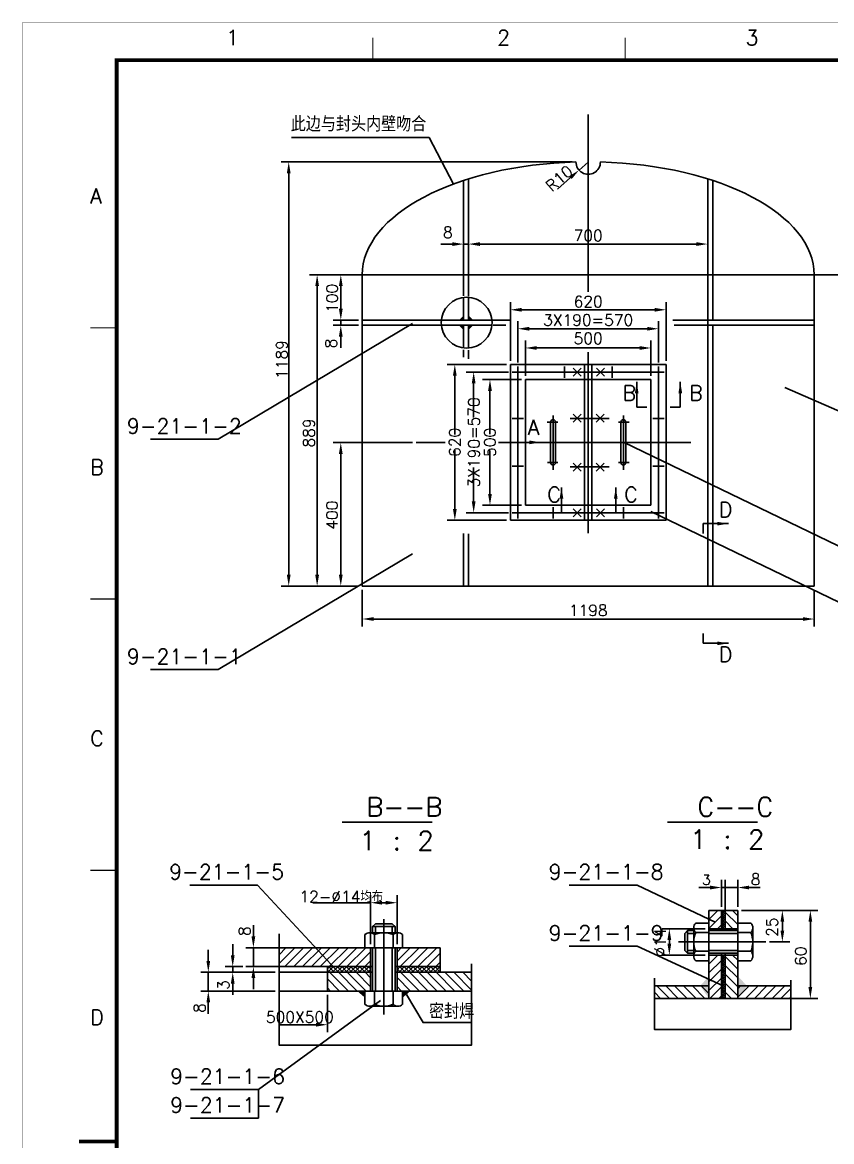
# Model space of a CAD drawing. Extents: x 49444 to 186345, y 41039 to 59803.
# Drawn here: x 173620 to 176843, y 51755 to 56211 of the extents above; entities that cross this region are included whole.
import ezdxf
from ezdxf.enums import TextEntityAlignment as Align

# ---------------------------------------------------------------- set-up
doc = ezdxf.new("R2010")
doc.units = 0
doc.header["$LTSCALE"] = 60
doc.header["$MEASUREMENT"] = 0
doc.header["$PDMODE"] = 3
doc.header["$PDSIZE"] = 0.001
doc.layers.get('0').update_dxf_attribs({"linetype": 'CONTINUOUS'})
doc.layers.get('DEFPOINTS').update_dxf_attribs({"linetype": 'CONTINUOUS'})
doc.styles.get("Standard").update_dxf_attribs({"font": 'txt.shx', "bigfont": 'hztxt.shx'})
doc.dimstyles.get("Standard").update_dxf_attribs({"dimtxt": 0.18, "dimasz": 0.18, "dimexe": 0.18, "dimexo": 0.0625, "dimgap": 0.09, "dimtad": 0, "dimtih": 1, "dimtoh": 1, "dimdec": 4, "dimzin": 0, "dimdsep": 46, "dimtxsty": 'Standard', "dimcen": 0.09, "dimadec": 0, "dimazin": 0, "dimtfac": 1, "dimtdec": 4, "dimtofl": 0, "dimtmove": 0, "dimatfit": 3, "dimfxl": 0, "dimtolj": 1, "dimtzin": 0, "dimarcsym": 0})
doc.dimstyles.new('STANDARD$0', dxfattribs={"dimtxt": 3, "dimasz": 3, "dimexe": 2, "dimexo": 1, "dimgap": 0.5, "dimtad": 1, "dimdec": 0, "dimzin": 0, "dimdsep": 46, "dimtxsty": 'Standard', "dimcen": 1, "dimclrd": 256, "dimclre": 256, "dimclrt": 256, "dimadec": 0, "dimazin": 0, "dimtfac": 1.5, "dimtdec": 3, "dimtix": 1, "dimtmove": 0, "dimatfit": 2, "dimfxl": 0, "dimtolj": 1, "dimarcsym": 0})

# ---------------------------------------------------------------- blocks, each defined once
blk = doc.blocks.new('*D518')
at = {"lineweight": -2}
for p, q in [((176358.8, 52767), (176313.8, 52767)), ((176403.8, 52690.5), (176403.8, 52797)), ((176403.8, 52767), (176468.8, 52767)), ((176468.8, 52690.5), (176468.8, 52797)), ((176513.8, 52767), (176558.8, 52767))]:
    blk.add_line(p, q, dxfattribs=at)
for points in [[(176358.8, 52774.5), (176358.8, 52759.5), (176403.8, 52767)], [(176513.8, 52774.5), (176513.8, 52759.5), (176468.8, 52767)]]:
    blk.add_solid(points)
at = {"layer": 'DEFPOINTS', "color": 0}
for p in [(176468.8, 52767), (176403.8, 52675.5), (176468.8, 52675.5)]:
    blk.add_point(p, dxfattribs=at)
at = {"insert": (176539.9, 52800), "char_height": 45, "attachment_point": 5}
blk.add_mtext('\\A1;8', dxfattribs=at)
blk = doc.blocks.new('*D527')
at = {"lineweight": -2}
for p, q in [((174973.2, 53952.2), (174973.2, 53806)), ((176773.2, 53952.2), (176773.2, 53806)), ((176728.2, 53836), (175018.2, 53836))]:
    blk.add_line(p, q, dxfattribs=at)
for points in [[(175018.2, 53843.5), (175018.2, 53828.5), (174973.2, 53836)], [(176728.2, 53843.5), (176728.2, 53828.5), (176773.2, 53836)]]:
    blk.add_solid(points)
at = {"layer": 'DEFPOINTS', "color": 0}
for p in [(174973.2, 53967.2), (176773.2, 53967.2), (174973.2, 53836)]:
    blk.add_point(p, dxfattribs=at)
at = {"insert": (175873.2, 53870.5), "char_height": 45, "attachment_point": 5}
blk.add_mtext('\\A1;1198', dxfattribs=at)
blk = doc.blocks.new('*D521')
at = {"lineweight": -2}
for p, q in [((174958.2, 55206.3), (174763.6, 55206.3)), ((174793.6, 54012.2), (174793.6, 55161.3)), ((174896.7, 53967.2), (174763.6, 53967.2))]:
    blk.add_line(p, q, dxfattribs=at)
for points in [[(174786.1, 55161.3), (174801.1, 55161.3), (174793.6, 55206.3)], [(174786.1, 54012.2), (174801.1, 54012.2), (174793.6, 53967.2)]]:
    blk.add_solid(points)
at = {"layer": 'DEFPOINTS', "color": 0}
for p in [(174793.6, 55206.3), (174973.2, 55206.3), (174911.7, 53967.2)]:
    blk.add_point(p, dxfattribs=at)
at = {"insert": (174761.1, 54576.7), "char_height": 45, "attachment_point": 5, "rotation": 90}
blk.add_mtext('\\A1;889', dxfattribs=at)
blk = doc.blocks.new('*D522')
at = {"lineweight": -2}
for p, q in [((175809.6, 55655.7), (174650.4, 55655.7)), ((174680.4, 54012.2), (174680.4, 55610.7)), ((174958.2, 53967.2), (174650.4, 53967.2))]:
    blk.add_line(p, q, dxfattribs=at)
for points in [[(174672.9, 55610.7), (174687.9, 55610.7), (174680.4, 55655.7)], [(174672.9, 54012.2), (174687.9, 54012.2), (174680.4, 53967.2)]]:
    blk.add_solid(points)
at = {"layer": 'DEFPOINTS', "color": 0}
for p in [(174680.4, 55655.7), (175824.6, 55655.7), (174973.2, 53967.2)]:
    blk.add_point(p, dxfattribs=at)
at = {"insert": (174653, 54869), "char_height": 45, "attachment_point": 5, "rotation": 90}
blk.add_mtext('\\A1;1189', dxfattribs=at)
blk = doc.blocks.new('*D526')
at = {"lineweight": -2}
for p, q in [((175173.2, 54538.1), (174857.8, 54538.1)), ((174887.8, 54012.2), (174887.8, 54493.1)), ((174958.2, 53967.2), (174857.8, 53967.2))]:
    blk.add_line(p, q, dxfattribs=at)
for points in [[(174880.3, 54493.1), (174895.3, 54493.1), (174887.8, 54538.1)], [(174880.3, 54012.2), (174895.3, 54012.2), (174887.8, 53967.2)]]:
    blk.add_solid(points)
at = {"layer": 'DEFPOINTS', "color": 0}
for p in [(174887.8, 54538.1), (175188.2, 54538.1), (174973.2, 53967.2)]:
    blk.add_point(p, dxfattribs=at)
at = {"insert": (174852.8, 54249.6), "char_height": 45, "attachment_point": 5, "rotation": 90}
blk.add_mtext('\\A1;400', dxfattribs=at)
blk = doc.blocks.new('*D528')
at = {"lineweight": -2}
for p, q in [((174943.2, 55206.3), (174857.8, 55206.3)), ((174887.8, 55070.9), (174887.8, 55161.3)), ((174958.2, 55025.9), (174857.8, 55025.9))]:
    blk.add_line(p, q, dxfattribs=at)
for points in [[(174880.3, 55161.3), (174895.3, 55161.3), (174887.8, 55206.3)], [(174880.3, 55070.9), (174895.3, 55070.9), (174887.8, 55025.9)]]:
    blk.add_solid(points)
at = {"layer": 'DEFPOINTS', "color": 0}
for p in [(174887.8, 55206.3), (174958.2, 55206.3), (174973.2, 55025.9)]:
    blk.add_point(p, dxfattribs=at)
at = {"insert": (174853, 55112.7), "char_height": 45, "attachment_point": 5, "rotation": 90}
blk.add_mtext('\\A1;100', dxfattribs=at)
blk = doc.blocks.new('*D529')
at = {"lineweight": -2}
for p, q in [((174887.8, 55070.9), (174887.8, 55115.9)), ((174958.2, 55025.9), (174857.8, 55025.9)), ((174958.2, 55005.4), (174857.8, 55005.4)), ((174887.8, 55025.9), (174887.8, 55005.4)), ((174887.8, 54960.4), (174887.8, 54915.4))]:
    blk.add_line(p, q, dxfattribs=at)
for points in [[(174880.3, 55070.9), (174895.3, 55070.9), (174887.8, 55025.9)], [(174880.3, 54960.4), (174895.3, 54960.4), (174887.8, 55005.4)]]:
    blk.add_solid(points)
at = {"layer": 'DEFPOINTS', "color": 0}
for p in [(174887.8, 55005.4), (174973.2, 55025.9), (174973.2, 55005.4)]:
    blk.add_point(p, dxfattribs=at)
at = {"insert": (174848.9, 54932.6), "char_height": 45, "attachment_point": 5, "rotation": 90}
blk.add_mtext('\\A1;8', dxfattribs=at)
blk = doc.blocks.new('*D514')
at = {"lineweight": -2}
for p, q in [((174360.1, 52474.6), (174360.1, 52519.6)), ((174626.8, 52429.6), (174330.1, 52429.6)), ((174360.1, 52354.6), (174360.1, 52429.6)), ((174626.8, 52354.6), (174330.1, 52354.6)), ((174360.1, 52309.6), (174360.1, 52264.6))]:
    blk.add_line(p, q, dxfattribs=at)
for points in [[(174352.6, 52474.6), (174367.6, 52474.6), (174360.1, 52429.6)], [(174352.6, 52309.6), (174367.6, 52309.6), (174360.1, 52354.6)]]:
    blk.add_solid(points)
at = {"layer": 'DEFPOINTS', "color": 0}
for p in [(174360.1, 52429.6), (174641.8, 52429.6), (174641.8, 52354.6)]:
    blk.add_point(p, dxfattribs=at)
at = {"insert": (174325.6, 52287.1), "char_height": 45, "attachment_point": 5, "rotation": 90}
blk.add_mtext('\\A1;8', dxfattribs=at)
blk = doc.blocks.new('*D515')
at = {"lineweight": -2}
for p, q in [((174539.7, 52572.1), (174539.7, 52617.1)), ((174647.9, 52527.1), (174509.7, 52527.1)), ((174539.7, 52452.1), (174539.7, 52527.1)), ((174648.5, 52452.1), (174509.7, 52452.1)), ((174539.7, 52407.1), (174539.7, 52362.1))]:
    blk.add_line(p, q, dxfattribs=at)
for points in [[(174532.2, 52572.1), (174547.2, 52572.1), (174539.7, 52527.1)], [(174532.2, 52407.1), (174547.2, 52407.1), (174539.7, 52452.1)]]:
    blk.add_solid(points)
at = {"layer": 'DEFPOINTS', "color": 0}
for p in [(174539.7, 52527.1), (174662.9, 52527.1), (174663.5, 52452.1)]:
    blk.add_point(p, dxfattribs=at)
at = {"insert": (174504.5, 52593.5), "char_height": 45, "attachment_point": 5, "rotation": 90}
blk.add_mtext('\\A1;8', dxfattribs=at)
blk = doc.blocks.new('*D516')
at = {"lineweight": -2}
for p, q in [((174457.3, 52497.1), (174457.3, 52542.1)), ((174497.7, 52452.1), (174427.3, 52452.1)), ((174457.3, 52429.6), (174457.3, 52452.1)), ((174481.8, 52429.6), (174427.3, 52429.6)), ((174457.3, 52384.6), (174457.3, 52339.6))]:
    blk.add_line(p, q, dxfattribs=at)
for points in [[(174449.8, 52497.1), (174464.8, 52497.1), (174457.3, 52452.1)], [(174449.8, 52384.6), (174464.8, 52384.6), (174457.3, 52429.6)]]:
    blk.add_solid(points)
at = {"layer": 'DEFPOINTS', "color": 0}
for p in [(174457.3, 52452.1), (174512.7, 52452.1), (174496.8, 52429.6)]:
    blk.add_point(p, dxfattribs=at)
at = {"insert": (174420.6, 52378.8), "char_height": 45, "attachment_point": 5, "rotation": 90}
blk.add_mtext('\\A1;3', dxfattribs=at)
blk = doc.blocks.new('*D517')
at = {"lineweight": -2}
for p, q in [((175006.7, 52542.1), (175006.7, 52736.5)), ((175111.7, 52542.1), (175111.7, 52736.5)), ((175066.7, 52706.5), (175051.7, 52706.5))]:
    blk.add_line(p, q, dxfattribs=at)
for points in [[(175051.7, 52714), (175051.7, 52699), (175006.7, 52706.5)], [(175066.7, 52714), (175066.7, 52699), (175111.7, 52706.5)]]:
    blk.add_solid(points)
at = {"layer": 'DEFPOINTS', "color": 0}
for p in [(175006.7, 52706.5), (175006.7, 52527.1), (175111.7, 52527.1)]:
    blk.add_point(p, dxfattribs=at)
at = {"insert": (174889.4, 52730.7), "char_height": 45, "attachment_point": 5}
blk.add_mtext('\\A1;12-%%c14均布', dxfattribs=at)
blk = doc.blocks.new('*D530')
at = {"lineweight": -2}
for p, q in [((175376.9, 55294.3), (175376.9, 55358.5)), ((175396.9, 55294.3), (175396.9, 55358.5)), ((175331.9, 55328.5), (175286.9, 55328.5)), ((175376.9, 55328.5), (175396.9, 55328.5)), ((175441.9, 55328.5), (175486.9, 55328.5))]:
    blk.add_line(p, q, dxfattribs=at)
for points in [[(175331.9, 55336), (175331.9, 55321), (175376.9, 55328.5)], [(175441.9, 55336), (175441.9, 55321), (175396.9, 55328.5)]]:
    blk.add_solid(points)
at = {"layer": 'DEFPOINTS', "color": 0}
for p in [(175396.9, 55328.5), (175376.9, 55279.3), (175396.9, 55279.3)]:
    blk.add_point(p, dxfattribs=at)
at = {"insert": (175313.9, 55375.3), "char_height": 45, "attachment_point": 5}
blk.add_mtext('\\A1;8', dxfattribs=at)
blk = doc.blocks.new('*D531')
at = {"lineweight": -2}
for p, q in [((175396.9, 55309.3), (175396.9, 55358.7)), ((176349.4, 54810.8), (176349.4, 55358.7)), ((175441.9, 55328.7), (176304.4, 55328.7))]:
    blk.add_line(p, q, dxfattribs=at)
for points in [[(175441.9, 55336.2), (175441.9, 55321.2), (175396.9, 55328.7)], [(176304.4, 55336.2), (176304.4, 55321.2), (176349.4, 55328.7)]]:
    blk.add_solid(points)
at = {"layer": 'DEFPOINTS', "color": 0}
for p in [(176349.4, 55328.7), (175396.9, 55294.3), (176349.4, 54795.8)]:
    blk.add_point(p, dxfattribs=at)
at = {"insert": (175873.2, 55362.7), "char_height": 45, "attachment_point": 5}
blk.add_mtext('\\A1;700', dxfattribs=at)
blk = doc.blocks.new('*D532')
at = {"lineweight": -2}
for p, q in [((175623.2, 54804.2), (175623.2, 54945)), ((176123.2, 54804.2), (176123.2, 54945)), ((175668.2, 54915), (176078.2, 54915))]:
    blk.add_line(p, q, dxfattribs=at)
for points in [[(175668.2, 54922.5), (175668.2, 54907.5), (175623.2, 54915)], [(176078.2, 54922.5), (176078.2, 54907.5), (176123.2, 54915)]]:
    blk.add_solid(points)
at = {"layer": 'DEFPOINTS', "color": 0}
for p in [(176123.2, 54915), (175623.2, 54789.2), (176123.2, 54789.2)]:
    blk.add_point(p, dxfattribs=at)
at = {"insert": (175873.2, 54953.3), "char_height": 45, "attachment_point": 5}
blk.add_mtext('\\A1;500', dxfattribs=at)
blk = doc.blocks.new('*D533')
at = {"lineweight": -2}
for p, q in [((175593.2, 54856.7), (175593.2, 55021.5)), ((175638.2, 54991.5), (176108.2, 54991.5)), ((176153.2, 54856.7), (176153.2, 55021.5))]:
    blk.add_line(p, q, dxfattribs=at)
for points in [[(175638.2, 54999), (175638.2, 54984), (175593.2, 54991.5)], [(176108.2, 54999), (176108.2, 54984), (176153.2, 54991.5)]]:
    blk.add_solid(points)
at = {"layer": 'DEFPOINTS', "color": 0}
for p in [(176153.2, 54991.5), (175593.2, 54841.7), (176153.2, 54841.7)]:
    blk.add_point(p, dxfattribs=at)
at = {"insert": (175873.2, 55026.3), "char_height": 45, "attachment_point": 5}
blk.add_mtext('\\A1;3X190=570', dxfattribs=at)
blk = doc.blocks.new('*D534')
at = {"lineweight": -2}
for p, q in [((175563.2, 54864.2), (175563.2, 55097)), ((176183.2, 54864.2), (176183.2, 55097)), ((175608.2, 55067), (176138.2, 55067))]:
    blk.add_line(p, q, dxfattribs=at)
for points in [[(175608.2, 55074.5), (175608.2, 55059.5), (175563.2, 55067)], [(176138.2, 55074.5), (176138.2, 55059.5), (176183.2, 55067)]]:
    blk.add_solid(points)
at = {"layer": 'DEFPOINTS', "color": 0}
for p in [(176183.2, 55067), (175563.2, 54849.2), (176183.2, 54849.2)]:
    blk.add_point(p, dxfattribs=at)
at = {"insert": (175873.2, 55099.4), "char_height": 45, "attachment_point": 5}
blk.add_mtext('\\A1;620', dxfattribs=at)
blk = doc.blocks.new('*D519')
at = {"lineweight": -2}
for p, q in [((176338.8, 52603.1), (176166.4, 52603.1)), ((176196.4, 52543.1), (176196.4, 52558.1)), ((176338.8, 52498.1), (176166.4, 52498.1))]:
    blk.add_line(p, q, dxfattribs=at)
for points in [[(176188.9, 52558.1), (176203.9, 52558.1), (176196.4, 52603.1)], [(176188.9, 52543.1), (176203.9, 52543.1), (176196.4, 52498.1)]]:
    blk.add_solid(points)
at = {"layer": 'DEFPOINTS', "color": 0}
for p in [(176196.4, 52603.1), (176353.8, 52603.1), (176353.8, 52498.1)]:
    blk.add_point(p, dxfattribs=at)
at = {"insert": (176160, 52549.1), "char_height": 45, "attachment_point": 5, "rotation": 90}
blk.add_mtext('\\A1;%%c14', dxfattribs=at)
blk = doc.blocks.new('*D513')
at = {"lineweight": -2}
for p, q in [((176483.8, 52675.5), (176788, 52675.5)), ((176758, 52370.5), (176758, 52630.5)), ((176607.6, 52325.5), (176788, 52325.5))]:
    blk.add_line(p, q, dxfattribs=at)
for points in [[(176750.5, 52630.5), (176765.5, 52630.5), (176758, 52675.5)], [(176750.5, 52370.5), (176765.5, 52370.5), (176758, 52325.5)]]:
    blk.add_solid(points)
at = {"layer": 'DEFPOINTS', "color": 0}
for p in [(176468.8, 52675.5), (176758, 52675.5), (176592.6, 52325.5)]:
    blk.add_point(p, dxfattribs=at)
at = {"insert": (176720, 52493.7), "char_height": 45, "attachment_point": 5, "rotation": 90}
blk.add_mtext('\\A1;60', dxfattribs=at)
blk = doc.blocks.new('*D520')
at = {"lineweight": -2}
for p, q in [((176661.2, 52675.5), (176616.6, 52675.5)), ((176646.6, 52595.6), (176646.6, 52630.5)), ((176595.9, 52550.6), (176676.6, 52550.6))]:
    blk.add_line(p, q, dxfattribs=at)
for points in [[(176639.1, 52630.5), (176654.1, 52630.5), (176646.6, 52675.5)], [(176639.1, 52595.6), (176654.1, 52595.6), (176646.6, 52550.6)]]:
    blk.add_solid(points)
at = {"layer": 'DEFPOINTS', "color": 0}
for p in [(176646.6, 52675.5), (176676.2, 52675.5), (176580.9, 52550.6)]:
    blk.add_point(p, dxfattribs=at)
at = {"insert": (176605.6, 52609.2), "char_height": 45, "attachment_point": 5, "rotation": 90}
blk.add_mtext('\\A1;25', dxfattribs=at)
blk = doc.blocks.new('*D523')
at = {"lineweight": -2}
for p, q in [((175608.2, 54789.2), (175452, 54789.2)), ((175482, 54744.2), (175482, 54571.6)), ((175482, 54334.2), (175482, 54506.8)), ((175608.2, 54289.2), (175452, 54289.2))]:
    blk.add_line(p, q, dxfattribs=at)
for points in [[(175474.5, 54744.2), (175489.5, 54744.2), (175482, 54789.2)], [(175474.5, 54334.2), (175489.5, 54334.2), (175482, 54289.2)]]:
    blk.add_solid(points)
at = {"layer": 'DEFPOINTS', "color": 0}
for p in [(175482, 54789.2), (175623.2, 54789.2), (175623.2, 54289.2)]:
    blk.add_point(p, dxfattribs=at)
at = {"insert": (175482, 54539.2), "char_height": 45, "attachment_point": 5, "rotation": 90}
blk.add_mtext('\\A1;500', dxfattribs=at)
blk = doc.blocks.new('*D524')
at = {"lineweight": -2}
for p, q in [((175555.7, 54819.2), (175387, 54819.2)), ((175417, 54774.2), (175417, 54638.6)), ((175417, 54304.2), (175417, 54439.8)), ((175555.7, 54259.2), (175387, 54259.2))]:
    blk.add_line(p, q, dxfattribs=at)
for points in [[(175409.5, 54774.2), (175424.5, 54774.2), (175417, 54819.2)], [(175409.5, 54304.2), (175424.5, 54304.2), (175417, 54259.2)]]:
    blk.add_solid(points)
at = {"layer": 'DEFPOINTS', "color": 0}
for p in [(175417, 54819.2), (175570.7, 54819.2), (175570.7, 54259.2)]:
    blk.add_point(p, dxfattribs=at)
at = {"insert": (175418.2, 54539.2), "char_height": 45, "attachment_point": 5, "rotation": 90}
blk.add_mtext('\\A1;3X190=570', dxfattribs=at)
blk = doc.blocks.new('*D525')
at = {"lineweight": -2}
for p, q in [((175548.2, 54849.2), (175312, 54849.2)), ((175342, 54804.2), (175342, 54570.5)), ((175342, 54274.2), (175342, 54507.9)), ((175548.2, 54229.2), (175312, 54229.2))]:
    blk.add_line(p, q, dxfattribs=at)
for points in [[(175334.5, 54804.2), (175349.5, 54804.2), (175342, 54849.2)], [(175334.5, 54274.2), (175349.5, 54274.2), (175342, 54229.2)]]:
    blk.add_solid(points)
at = {"layer": 'DEFPOINTS', "color": 0}
for p in [(175342, 54849.2), (175563.2, 54849.2), (175563.2, 54229.2)]:
    blk.add_point(p, dxfattribs=at)
at = {"insert": (175342, 54539.2), "char_height": 45, "attachment_point": 5, "rotation": 90}
blk.add_mtext('\\A1;620', dxfattribs=at)

msp = doc.modelspace()

# ---------------------------------------------------------------- hatches: boundary and pattern name
h = msp.add_hatch()
h.set_pattern_fill('ANSI31', color=256, scale=200, angle=90, style=0)
h.set_pattern_definition([(135, (33512.66, -611.444), (-17.6776695, -17.6776695), [])])
h.paths.add_polyline_path([(176418.825693, 52603.129878), (176468.825693, 52603.129878), (176468.825693, 52675.5196), (176418.825693, 52675.5196)])
h.paths.add_polyline_path([(176418.825693, 52325.5196), (176468.825693, 52325.5196), (176468.825693, 52498.129878), (176418.825693, 52498.129878)])
h.paths.add_polyline_path([(176137.058308, 52375.5196), (176137.058308, 52325.5196), (176353.825693, 52325.5196), (176353.825693, 52375.5196)])
h = msp.add_hatch()
h.set_pattern_fill('ANSI31', color=256, scale=200, style=0)
h.set_pattern_definition([(45, (33512.66, -611.444), (-17.6776695, 17.6776695), [])])
h.paths.add_polyline_path([(176403.825693, 52675.5196), (176353.825693, 52675.5196), (176353.825693, 52603.129878), (176403.825693, 52603.129878)])
h.paths.add_polyline_path([(176403.825693, 52498.129878), (176353.825693, 52498.129878), (176353.825693, 52325.5196), (176403.825693, 52325.5196)])
h.paths.add_polyline_path([(176680.828313, 52325.5196), (176680.828313, 52375.5196), (176468.825693, 52375.5196), (176468.825693, 52325.5196)])
h = msp.add_hatch()
h.set_pattern_fill('ANSI37', color=256, scale=50, angle=90, style=0)
h.set_pattern_definition([(135, (33512.6605, -611.444), (-4.41941738, -4.41941738), []), (225, (33512.6605, -611.444), (4.41941738, -4.41941738), [])])
h.paths.add_polyline_path([(176418.825693, 52675.5196), (176403.825693, 52675.5196), (176403.825693, 52603.129878), (176418.825693, 52603.129878)])
h.paths.add_polyline_path([(176418.825693, 52498.129878), (176403.825693, 52498.129878), (176403.825693, 52325.5196), (176418.825693, 52325.5196)])
h = msp.add_hatch()
h.set_pattern_fill('ANSI31', color=256, scale=200, angle=90, style=0)
h.set_pattern_definition([(45, (200552.13, 41640.535), (17.67767, -17.67767), [])])
h.paths.add_polyline_path([(175111.698652, 52452.130702), (175111.698652, 52527.130702), (175134.198652, 52527.130702), (175284.198652, 52527.130702), (175284.198652, 52452.130702)])
h.paths.add_polyline_path([(175006.698652, 52527.130702), (175006.698652, 52452.130702), (174641.754231, 52452.130702), (174641.754231, 52527.130702)])
h = msp.add_hatch()
h.set_pattern_fill('ANSI37', color=256, scale=100, angle=90, style=0)
h.set_pattern_definition([(45, (200552.131, 41640.535), (8.838835, -8.838835), []), (315, (200552.131, 41640.535), (-8.838835, -8.838835), [])])
h.paths.add_polyline_path([(175284.198652, 52452.130702), (175284.198652, 52429.630702), (175111.698652, 52429.630702), (175111.698652, 52452.130702)])
h.paths.add_polyline_path([(174834.198652, 52429.630702), (174834.198652, 52452.130702), (175006.698652, 52452.130702), (175006.698652, 52429.630702)])
h = msp.add_hatch()
h.set_pattern_fill('ANSI31', color=256, scale=200, style=0)
h.set_pattern_definition([(135, (200552.13, 41640.535), (17.67767, 17.67767), [])])
h.paths.add_polyline_path([(175111.698652, 52354.630702), (175111.698652, 52429.630702), (175408.767813, 52429.630702), (175408.767813, 52354.630702)])
h.paths.add_polyline_path([(174834.198652, 52429.630702), (175006.698652, 52429.630702), (175006.698652, 52354.630702), (174984.198652, 52354.630702), (174834.198652, 52354.630702)])

# ---------------------------------------------------------------- linework, layer by layer
for p, q in [((175873.17839, 55138.899097), (175873.17839, 55844.9236)), ((175239.206523, 55753.002143), (174691.632548, 55753.002143)), ((175336.504986, 55567.585957), (175239.206523, 55753.002143)), ((175873.17839, 55654.923579), (175836.570985, 55622.962502)), ((175376.927586, 55123.02419), (175376.927586, 55581.755965)), ((175396.927586, 55121.012476), (175396.927586, 55588.177285)), ((175802.672746, 55593.366735), (175750.795061, 55547.46254)), ((176349.429193, 55025.852372), (176349.429193, 55588.177285)), ((176369.429193, 55025.852372), (176369.429193, 55581.755965)), ((174830.504376, 55206.344473), (176915.852403, 55206.344473)), ((174973.178374, 55206.344473), (174973.178374, 53967.202147)), ((176773.178405, 55206.344473), (176773.178405, 53967.202147)), ((175376.927586, 55025.852372), (175376.927586, 55116.448966)), ((175396.927586, 55025.852372), (175396.927586, 55116.732175)), ((175173.757693, 55011.99359), (174399.603553, 54551.376461)), ((174973.178374, 55025.852372), (175286.04635, 55025.852372)), ((174973.178374, 55005.391978), (175284.505383, 55005.391978)), ((175288.529533, 55025.852372), (175490.014021, 55025.852372)), ((175288.581292, 55005.391978), (175489.902032, 55005.391978)), ((175376.927586, 54915.366473), (175376.927586, 55005.391978)), ((175396.927586, 54914.858203), (175396.927586, 55005.391978)), ((175493.030116, 55025.852372), (175563.17839, 55025.852372)), ((175494.571082, 55005.391978), (175544.924437, 55005.391978)), ((176210.921023, 55025.852372), (176773.178405, 55025.852372)), ((176215.514124, 55005.391978), (176773.178405, 55005.391978)), ((176349.429193, 53967.202147), (176349.429193, 55005.391978)), ((176369.429193, 53967.202147), (176369.429193, 55005.391978)), ((175376.927586, 54878.377), (175376.927586, 54907.773178)), ((175396.927586, 54872.198208), (175396.927586, 54905.761464)), ((175873.17839, 54178.348104), (175873.17839, 54897.936197)), ((175563.17839, 54849.191602), (175563.17839, 54229.191602)), ((175563.17839, 54849.191602), (176183.17839, 54849.191602)), ((175570.67839, 54819.191602), (175615.67839, 54819.191602)), ((175593.17839, 54841.691602), (175593.17839, 54796.691602)), ((175593.17839, 54819.191602), (175593.17839, 54259.191602)), ((175593.17839, 54819.191602), (176153.17839, 54819.191602)), ((175755.67839, 54819.191602), (175800.67839, 54819.191602)), ((175778.17839, 54841.691602), (175778.17839, 54796.691602)), ((175845.729037, 54803.281699), (175813.909231, 54835.101504)), ((175813.909231, 54803.281699), (175845.729037, 54835.101504)), ((175858.17839, 54849.191602), (175858.17839, 54229.191602)), ((175873.17839, 54849.191602), (175873.17839, 54229.191602)), ((175888.17839, 54849.191602), (175888.17839, 54229.191602)), ((175906.25463, 54803.281699), (175938.074435, 54835.101504)), ((175938.074435, 54803.281699), (175906.25463, 54835.101504)), ((175945.67839, 54819.191602), (175990.67839, 54819.191602)), ((175968.17839, 54841.691602), (175968.17839, 54796.691602)), ((176130.67839, 54819.191602), (176175.67839, 54819.191602)), ((176153.17839, 54841.691602), (176153.17839, 54796.691602)), ((176153.17839, 54819.191602), (176153.17839, 54259.191602)), ((176183.17839, 54849.191602), (176183.17839, 54229.191602)), ((175623.17839, 54789.191602), (175623.17839, 54289.191602)), ((175623.17839, 54789.191602), (176123.17839, 54789.191602)), ((176123.17839, 54789.191602), (176123.17839, 54289.191602)), ((176656.600443, 54757.11285), (176991.543962, 54611.530148)), ((175570.67839, 54634.191602), (175615.67839, 54634.191602)), ((175593.17839, 54656.691602), (175593.17839, 54611.691602)), ((175733.17839, 54646.324403), (175733.17839, 54429.250439)), ((175800.868106, 54634.191602), (175957.35454, 54634.191602)), ((175813.909231, 54619.33115), (175845.729037, 54651.150956)), ((175845.729037, 54619.33115), (175813.909231, 54651.150956)), ((175937.283205, 54619.33115), (175905.4634, 54651.150956)), ((175905.4634, 54619.33115), (175937.283205, 54651.150956)), ((176013.17839, 54646.324403), (176013.17839, 54429.250439)), ((176130.67839, 54634.191602), (176175.67839, 54634.191602)), ((176153.17839, 54656.691602), (176153.17839, 54611.691602)), ((175710.169222, 54619.191602), (175752.398109, 54619.191602)), ((175723.17839, 54619.191602), (175723.17839, 54459.191602)), ((175743.17839, 54619.191602), (175743.17839, 54459.191602)), ((176036.187557, 54619.191602), (175993.95867, 54619.191602)), ((176003.17839, 54619.191602), (176003.17839, 54459.191602)), ((176023.17839, 54619.191602), (176023.17839, 54459.191602)), ((174399.603553, 54551.376461), (174129.603553, 54551.376461)), ((176013.17839, 54539.718868), (177009.404509, 54058.941365)), ((175188.248787, 54538.142151), (175303.806777, 54538.142151)), ((175515.367008, 54538.142151), (176282.077499, 54538.142151)), ((175593.17839, 54421.691602), (175593.17839, 54466.691602)), ((175710.618281, 54459.191602), (175752.847168, 54459.191602)), ((175845.729037, 54456.953151), (175813.909231, 54425.133346)), ((175813.909231, 54456.953151), (175845.729037, 54425.133346)), ((175905.4634, 54456.953151), (175937.283205, 54425.133346)), ((175937.283205, 54456.953151), (175905.4634, 54425.133346)), ((176035.738498, 54459.191602), (175993.509611, 54459.191602)), ((176153.17839, 54421.691602), (176153.17839, 54466.691602)), ((175570.67839, 54444.191602), (175615.67839, 54444.191602)), ((175800.868106, 54442.092699), (175957.35454, 54442.092699)), ((176130.67839, 54444.191602), (176175.67839, 54444.191602)), ((175593.17839, 54236.691602), (175593.17839, 54281.691602)), ((175623.17839, 54289.191602), (176123.17839, 54289.191602)), ((175733.17839, 54236.691602), (175733.17839, 54281.691602)), ((175845.729037, 54243.281699), (175813.909231, 54275.101504)), ((175813.909231, 54243.281699), (175845.729037, 54275.101504)), ((175906.25463, 54243.281699), (175938.074435, 54275.101504)), ((175938.074435, 54243.281699), (175906.25463, 54275.101504)), ((176013.17839, 54236.691602), (176013.17839, 54281.691602)), ((176153.17839, 54236.691602), (176153.17839, 54281.691602)), ((175563.17839, 54229.191602), (176183.17839, 54229.191602)), ((175570.67839, 54259.191602), (175615.67839, 54259.191602)), ((175593.17839, 54259.191602), (176153.17839, 54259.191602)), ((175710.67839, 54259.191602), (175755.67839, 54259.191602)), ((175990.67839, 54259.191602), (176035.67839, 54259.191602)), ((176123.17839, 54264.386282), (177009.404509, 53836.694644)), ((176130.67839, 54259.191602), (176175.67839, 54259.191602)), ((175376.927586, 53967.202147), (175376.927586, 54175.968809)), ((175396.927586, 53967.202147), (175396.927586, 54175.14764)), ((175173.757693, 54094.971669), (174399.603553, 53634.354541)), ((174973.178374, 53967.202147), (176773.178405, 53967.202147)), ((174399.603553, 53634.354541), (174129.603553, 53634.354541)), ((175251.582518, 53026.870277), (174892.871824, 53026.870277)), ((176188.680286, 53026.870277), (176547.390981, 53026.870277)), ((174286.020139, 52777.043004), (174556.020139, 52777.043004)), ((174866.477011, 52441.591418), (174556.020139, 52777.043004)), ((175797.59861, 52777.043004), (176067.59861, 52777.043004)), ((176378.825693, 52628.936712), (176067.59861, 52777.043004)), ((176418.825693, 52675.5196), (176418.825693, 52797.014465)), ((175006.698652, 52706.516332), (174776.202733, 52706.516332)), ((176353.825693, 52675.5196), (176468.825693, 52675.5196)), ((176353.825693, 52325.5196), (176353.825693, 52675.5196)), ((176403.825693, 52595.629878), (176403.825693, 52675.5196)), ((176418.825693, 52595.629878), (176418.825693, 52675.5196)), ((176468.825693, 52325.5196), (176468.825693, 52675.5196)), ((175059.198652, 52641.548486), (175059.198652, 52260.929059)), ((175104.198652, 52612.427402), (175014.198652, 52612.427402)), ((176268.528993, 52505.629878), (176268.528993, 52595.629878)), ((176353.825693, 52603.129878), (176468.825693, 52603.129878)), ((176233.34767, 52550.629878), (176580.901839, 52550.629878)), ((175284.198652, 52527.130702), (174641.754231, 52527.130702)), ((175006.698652, 52527.130702), (175006.698652, 52354.630702)), ((175111.698652, 52527.130702), (175111.698652, 52354.630702)), ((175284.198652, 52527.130702), (175284.198652, 52429.630702)), ((175797.59861, 52533.091306), (176067.59861, 52533.091306)), ((176411.325693, 52376.146867), (176067.59861, 52533.091306)), ((176353.825693, 52498.129878), (176468.825693, 52498.129878)), ((176403.825693, 52325.5196), (176403.825693, 52505.629878)), ((176418.825693, 52325.5196), (176418.825693, 52505.629878)), ((175014.198652, 52452.130702), (174641.754231, 52452.130702)), ((174834.198652, 52452.130702), (174834.198652, 52354.630702)), ((175284.198652, 52452.130702), (175104.198652, 52452.130702)), ((175014.198652, 52429.630702), (174641.754231, 52429.630702)), ((175408.767813, 52429.630702), (175104.198652, 52429.630702)), ((176137.058308, 52375.5196), (176353.825693, 52375.5196)), ((176468.825693, 52375.5196), (176680.828313, 52375.5196)), ((174559.764191, 51962.59223), (175045.803251, 52316.648182)), ((175408.767813, 52354.630702), (174641.754231, 52354.630702)), ((174834.198652, 52339.630702), (174834.198652, 52190.877536)), ((176137.058308, 52325.5196), (176680.828313, 52325.5196)), ((174789.198652, 52220.877536), (174641.754231, 52220.877536)), ((174289.764191, 51962.59223), (174559.764191, 51962.59223)), ((174559.764191, 51848.278214), (174559.764191, 51962.59223)), ((174289.764191, 51848.278214), (174559.764191, 51848.278214))]:
    msp.add_line(p, q)
at = {"const_width": 1.5}
msp.add_lwpolyline([(173620.313802, 47300.463632), (186235.313802, 47300.463632), (186235.313802, 56210.463632), (173620.313802, 56210.463632), (173620.313802, 47300.463632, 1.9635677679)], format="xyb", dxfattribs=at)
for points, const_width in [([(175015.313802, 56150.463632), (175015.313802, 56060.463632)], 4.5), ([(176020.313802, 56150.463632), (176020.313802, 56060.463632)], 4.5), ([(173995.313802, 47450.463632), (186085.313802, 47450.463632), (186085.313802, 56060.463632), (173995.313802, 56060.463632), (173995.313802, 47450.463632)], 15), ([(173995.313802, 54995.463632), (173890.313802, 54995.463632)], 4.5), ([(173995.313802, 53915.463632), (173890.313802, 53915.463632)], 4.5), ([(173995.313802, 52835.463632), (173890.313802, 52835.463632)], 4.5), ([(173995.313802, 51755.463632), (173845.313802, 51755.463632)], 15)]:
    msp.add_lwpolyline(points, dxfattribs=dict(const_width=const_width))
for points in [[(176353.825693, 52625.629878), (176353.825693, 52475.629878), (176301.592198, 52475.629878, -0.4142136), (176301.592198, 52513.129878, -0.2071068), (176301.592198, 52588.129878, -0.4142136), (176301.592198, 52625.629878)], [(176468.825693, 52625.629878), (176468.825693, 52475.629878), (176521.059188, 52475.629878, 0.4142136), (176521.059188, 52513.129878, 0.2071068), (176521.059188, 52588.129878, 0.4142136), (176521.059188, 52625.629878)], [(174984.198652, 52527.130702), (175134.198652, 52527.130702), (175134.198652, 52579.364197, 0.4142136), (175096.698652, 52579.364197, 0.2071068), (175021.698652, 52579.364197, 0.4142136), (174984.198652, 52579.364197)], [(174984.198652, 52354.630702), (175134.198652, 52354.630702), (175134.198652, 52302.397207, -0.4142136), (175096.698652, 52302.397207, -0.2071068), (175021.698652, 52302.397207, -0.4142136), (174984.198652, 52302.397207)]]:
    msp.add_lwpolyline(points, format="xyb", close=True)
for points in [[(175408.767813, 52463.03812), (175408.767813, 52139.508944), (174641.754231, 52139.508944), (174641.754231, 52582.226838)], [(175115.448652, 52587.130702), (175002.948652, 52587.130702)], [(175104.198652, 52612.427402), (175092.948652, 52622.203081), (175025.448652, 52622.203081), (175014.198652, 52612.427402)], [(175014.198652, 52612.427402), (175014.198652, 52587.130702)], [(175021.698652, 52527.130702), (175021.698652, 52579.364197)], [(175025.448652, 52612.427402), (175025.448652, 52587.130702)], [(175092.948652, 52587.130702), (175092.948652, 52612.427402)], [(175096.698652, 52527.130702), (175096.698652, 52579.364197)], [(175104.198652, 52587.130702), (175104.198652, 52612.427402)], [(176268.528993, 52505.629878), (176258.753314, 52516.879878), (176258.753314, 52584.379878), (176268.528993, 52595.629878)], [(176268.528993, 52595.629878), (176293.825693, 52595.629878)], [(176268.528993, 52584.379878), (176293.825693, 52584.379878)], [(176293.825693, 52494.379878), (176293.825693, 52606.879878)], [(176353.825693, 52588.129878), (176301.592198, 52588.129878)], [(176353.825693, 52595.629878), (176468.825693, 52595.629878)], [(176353.825693, 52584.379878), (176468.825693, 52584.379878)], [(176468.825693, 52588.129878), (176521.059188, 52588.129878)], [(176528.825693, 52494.379878), (176528.825693, 52606.879878)], [(175014.198652, 52527.130702), (175014.198652, 52354.630702)], [(175025.448652, 52527.130702), (175025.448652, 52354.630702)], [(175092.948652, 52354.630702), (175092.948652, 52527.130702)], [(175104.198652, 52354.630702), (175104.198652, 52527.130702)], [(176293.825693, 52516.879878), (176268.528993, 52516.879878)], [(176293.825693, 52505.629878), (176268.528993, 52505.629878)], [(176353.825693, 52513.129878), (176301.592198, 52513.129878)], [(176468.825693, 52516.879878), (176353.825693, 52516.879878)], [(176468.825693, 52505.629878), (176353.825693, 52505.629878)], [(176468.825693, 52513.129878), (176521.059188, 52513.129878)], [(176137.058308, 52405.978678), (176137.058308, 52202.138781), (176680.828313, 52202.138781), (176680.828313, 52398.677834)], [(175021.698652, 52354.630702), (175021.698652, 52302.397207)], [(175096.698652, 52354.630702), (175096.698652, 52302.397207)], [(175149.579115, 52341.572328), (175215.573404, 52229.057433), (175408.767813, 52229.057433)], [(175115.448652, 52294.630702), (175002.948652, 52294.630702)]]:
    msp.add_lwpolyline(points)
msp.add_circle((175389.235889, 55015.82006), 101.204828)
for centre, radius, start, end in [((175873.17839, 55654.923579), 48.596425, 179.098521927, 0.90147907), ((175733.17839, 54619.191602), 10, 0, 180), ((176013.17839, 54619.191602), 10, 0, 180), ((175733.17839, 54459.191602), 10, 180, 0), ((176013.17839, 54459.191602), 10, 180, 0)]:
    msp.add_arc(centre, radius, start, end)
for start_param, end_param in [(4.7664046057, 6.2831853072), (3.1415926536, 4.6583733899)]:
    msp.add_ellipse((175873.178405, 55206.344473), major_axis=(-900, 0), ratio=0.5, start_param=start_param, end_param=end_param)
for p in [(176353.825693, 52550.629878), (176468.825693, 52550.629878), (175059.198652, 52527.130702), (175059.198652, 52354.630702)]:
    msp.add_point(p)
for points in [[(175797.740118, 55599.016442), (175807.605374, 55587.717029), (175836.570985, 55622.962502)], [(175376.924071, 55025.852372), (175376.924071, 55044.531368), (175358.337913, 55025.852372)], [(175396.927586, 55025.852372), (175396.927586, 55044.531368), (175415.513745, 55025.852372)], [(175376.924071, 55005.391978), (175376.924071, 54986.712982), (175358.337913, 55005.391978)], [(175396.927586, 55005.391978), (175396.927586, 54986.712982), (175415.513745, 55005.391978)], [(176353.825693, 52325.5196), (176319.469094, 52375.5196), (176353.825693, 52414.046067)], [(176468.825693, 52325.5196), (176505.84015, 52375.5196), (176468.825693, 52414.046067)], [(174984.198652, 52328.513955), (174984.198652, 52354.630702), (174953.437727, 52354.630702)], [(175134.198652, 52328.513955), (175134.198652, 52354.630702), (175164.959578, 52354.630702)], [(174789.198652, 52228.377536), (174789.198652, 52213.377536), (174834.198652, 52220.877536)]]:
    msp.add_solid(points)

# ---------------------------------------------------------------- texts
for s, height, p in [('1', 60, (174430.313802, 56120.463632)), ('2', 60, (175510.313802, 56120.463632)), ('3', 60, (176500.313802, 56120.463632)), ('此边与封头内壁吻合', 60, (174688.365448, 55776.436776)), ('A', 60, (173890.313802, 55490.463632)), ('B', 60, (176010.219568, 54705.797287)), ('B', 60, (176275.137211, 54705.797287)), ('A', 60, (175632.808969, 54568.908347)), ('B', 60, (173890.313802, 54410.463632)), ('C', 60, (175710.595512, 54301.561083)), ('C', 60, (176016.74745, 54301.561083)), ('D', 60, (176393.747559, 54241.768942)), ('D', 60, (176393.747559, 53664.856682)), ('C', 60, (173890.313802, 53330.463632)), ('B--B', 75, (174989.705752, 53050.801102)), ('C--C', 75, (176308.057052, 53050.801102)), ('1 : 2', 75, (174963.279365, 52916.293883)), ('1 : 2', 75, (176280.214048, 52921.519045)), ('3', 40, (176326.874976, 52777.783917)), ('D', 60, (173890.313802, 52220.463632))]:
    msp.add_text(s, height=height).set_placement(p)
for s, p in [('9-21-1-2', (174264.603553, 54573.876461)), ('9-21-1-1', (174264.603553, 53656.854541)), ('9-21-1-5', (174433.020139, 52799.543004)), ('9-21-1-8', (175944.59861, 52799.543004)), ('9-21-1-9', (175944.59861, 52555.591306)), ('密封焊', (175329.2481, 52243.973617)), ('9-21-1-6', (174436.764191, 51985.09223)), ('9-21-1-7', (174436.764191, 51870.778214))]:
    msp.add_text(s, height=60).set_placement(p, align=Align.CENTER)
at = {"insert": (175758.249329, 55590.121214), "char_height": 45, "attachment_point": 5, "rotation": 41.123457571}
msp.add_mtext('\\A1;R10', dxfattribs=at)
at = {"insert": (174724.915005, 52251.017615), "char_height": 45, "attachment_point": 5}
msp.add_mtext('500X500', dxfattribs=at)

# ---------------------------------------------------------------- dimensions: what is measured, and where the dimension line sits
for base, p1, p2, angle, text, picture, middle in [((174680.391884, 55655.688152), (174973.178374, 53967.202147), (175824.587979, 55655.688152), 90, '1189', '*D522', (174653.010596, 54868.960977)), ((174793.608644, 55206.344473), (174911.691108, 53967.202147), (174973.178374, 55206.344473), 90, '889', '*D521', (174761.085651, 54576.671462)), ((174887.828982, 55206.344473), (174973.178374, 55025.852372), (174958.178374, 55206.344473), 90, '100', '*D528', (174853.045684, 55112.691016)), ((174887.828982, 55005.391978), (174973.178374, 55025.852372), (174973.178374, 55005.391978), 90, '8', '*D529', (174848.866318, 54932.609724)), ((175342.000694, 54849.191602), (175563.17839, 54229.191602), (175563.17839, 54849.191602), 90, '620', '*D525', (175342.000694, 54539.191602)), ((175416.952602, 54819.191602), (175570.67839, 54259.191602), (175570.67839, 54819.191602), 90, '3X190=570', '*D524', (175418.171433, 54539.191602)), ((175481.95615, 54789.191602), (175623.17839, 54289.191602), (175623.17839, 54789.191602), 90, '500', '*D523', (175481.95615, 54539.191602)), ((174887.828982, 54538.142151), (174973.178374, 53967.202147), (175188.248787, 54538.142151), 90, '400', '*D526', (174852.834394, 54249.575356)), ((175006.698652, 52706.516332), (175111.698652, 52527.130702), (175006.698652, 52527.130702), 180, '12-%%c14均布', '*D517', (174889.412252, 52730.701403)), ((176757.968313, 52675.5196), (176592.609059, 52325.5196), (176468.825693, 52675.5196), 90, '60', '*D513', (176719.985882, 52493.737198)), ((176646.617317, 52675.5196), (176580.901839, 52550.629878), (176676.22197, 52675.5196), 90, '25', '*D520', (176605.630005, 52609.20515)), ((174539.719254, 52527.130702), (174663.481183, 52452.130702), (174662.885225, 52527.130702), 90, '8', '*D515', (174504.465265, 52593.470704)), ((176196.424596, 52603.129878), (176353.825693, 52498.129878), (176353.825693, 52603.129878), 90, '%%c14', '*D519', (176159.977451, 52549.122377)), ((174457.324046, 52452.130702), (174496.761473, 52429.630702), (174512.73544, 52452.130702), 90, '3', '*D516', (174420.553553, 52378.80299)), ((174360.1037, 52429.630702), (174641.754231, 52354.630702), (174641.754231, 52429.630702), 90, '8', '*D514', (174325.600255, 52287.105958))]:
    dim = msp.add_linear_dim(base=base, p1=p1, p2=p2, angle=angle, text=text, dimstyle='STANDARD$0', override={"dimscale": 15, "dimgap": 0.1, "dimcen": 3, "dimtdec": 0, "dimtmove": 2, "dimatfit": 3})
    dim.commit()
    dim.dimension.update_dxf_attribs({"geometry": picture, "text_midpoint": middle, "dimtype": 160})
for base, p1, p2, text, override, picture, middle in [((175396.927586, 55328.457148), (175376.927586, 55279.30674), (175396.927586, 55279.30674), '8', {"dimscale": 15, "dimgap": 0.1, "dimcen": 3, "dimtdec": 0, "dimtmove": 2, "dimatfit": 3}, '*D530', (175313.944269, 55375.277668)), ((176349.429193, 55328.662052), (175396.927586, 55294.30674), (176349.429193, 54795.783077), '700', {"dimscale": 15, "dimgap": 0.1, "dimcen": 3, "dimtdec": 0, "dimtmove": 2, "dimatfit": 3}, '*D531', (175873.17839, 55362.655809)), ((176153.17839, 54991.509811), (175593.17839, 54841.691602), (176153.17839, 54841.691602), '3X190=570', {"dimscale": 15, "dimgap": 0.1, "dimcen": 3, "dimtdec": 0, "dimtmove": 2, "dimatfit": 3}, '*D533', (175873.17839, 55026.264268)), ((176123.17839, 54914.967707), (175623.17839, 54789.191602), (176123.17839, 54789.191602), '500', {"dimscale": 15, "dimgap": 0.1, "dimcen": 3, "dimtdec": 0, "dimtmove": 2, "dimatfit": 3}, '*D532', (175873.17839, 54953.251283)), ((174973.178374, 53836.028805), (176773.178405, 53967.202147), (174973.178374, 53967.202147), '1198', {"dimscale": 15, "dimgap": 0.1, "dimcen": 3, "dimtdec": 5, "dimtmove": 2, "dimatfit": 3}, '*D527', (175873.17839, 53870.471801)), ((176468.825693, 52766.992652), (176403.825693, 52675.5196), (176468.825693, 52675.5196), '8', {"dimscale": 15, "dimgap": 0.1, "dimcen": 3, "dimtdec": 0, "dimtmove": 2, "dimatfit": 3}, '*D518', (176539.908349, 52800.011457))]:
    dim = msp.add_linear_dim(base=base, p1=p1, p2=p2, text=text, dimstyle='STANDARD$0', override=override)
    dim.commit()
    dim.dimension.update_dxf_attribs({"geometry": picture, "text_midpoint": middle, "dimtype": 160})
dim = msp.add_linear_dim(base=(176183.17839, 55067.008613), p1=(175563.17839, 54849.191602), p2=(176183.17839, 54849.191602), dimstyle='STANDARD$0', override={"dimscale": 15, "dimgap": 0.1, "dimcen": 3, "dimtdec": 0, "dimtmove": 2, "dimatfit": 3})
dim.commit()
dim.dimension.update_dxf_attribs({"geometry": '*D534', "text_midpoint": (175873.17839, 55099.395154), "dimtype": 160})

# ---------------------------------------------------------------- leaders
for points, override in [([(176066.389868, 54779.593103), (176066.389868, 54679.191602), (176106.138947, 54679.191602)], {"dimscale": 15, "dimtxt": 3, "dimasz": 3, "dimexe": 2, "dimexo": 1, "dimgap": 0.1, "dimtad": 1, "dimtih": 0, "dimtoh": 0, "dimdec": 0, "dimcen": 3, "dimtdec": 0, "dimtofl": 1, "dimtmove": 2}), ([(176239.966911, 54779.593103), (176239.966911, 54679.191602), (176200.217832, 54679.191602)], {"dimscale": 15, "dimtxt": 3, "dimasz": 3, "dimexe": 2, "dimexo": 1, "dimgap": 0.1, "dimtad": 1, "dimtih": 0, "dimtoh": 0, "dimdec": 0, "dimcen": 3, "dimtdec": 0, "dimtofl": 1, "dimtmove": 2}), ([(175683.621519, 54539.191602), (175542.257274, 54539.191602)], {"dimscale": 15, "dimtxt": 3, "dimasz": 3, "dimexe": 2, "dimexo": 1, "dimgap": 0.1, "dimtad": 1, "dimdec": 0, "dimcen": 3, "dimtdec": 0, "dimtofl": 1, "dimtmove": 2}), ([(175766.765812, 54359.593103), (175766.765812, 54259.191602), (175806.514891, 54259.191602)], {"dimscale": 15, "dimtxt": 3, "dimasz": 3, "dimexe": 2, "dimexo": 1, "dimgap": 0.1, "dimtad": 1, "dimtih": 0, "dimtoh": 0, "dimdec": 0, "dimcen": 3, "dimtdec": 0, "dimtofl": 1, "dimtmove": 2}), ([(175983.07715, 54359.593103), (175983.07715, 54259.191602), (175943.328071, 54259.191602)], {"dimscale": 15, "dimtxt": 3, "dimasz": 3, "dimexe": 2, "dimexo": 1, "dimgap": 0.1, "dimtad": 1, "dimtih": 0, "dimtoh": 0, "dimdec": 0, "dimcen": 3, "dimtdec": 0, "dimtofl": 1, "dimtmove": 2}), ([(176432.116273, 54215.603503), (176331.714772, 54215.603503), (176331.714772, 54175.854424)], {"dimscale": 15, "dimtxt": 3, "dimasz": 3, "dimexe": 2, "dimexo": 1, "dimgap": 0.1, "dimtad": 1, "dimtih": 0, "dimtoh": 0, "dimdec": 0, "dimcen": 3, "dimtdec": 0, "dimtofl": 1, "dimtmove": 2}), ([(176432.116273, 53739.205247), (176331.714772, 53739.205247), (176331.714772, 53778.954325)], {"dimscale": 15, "dimtxt": 3, "dimasz": 3, "dimexe": 2, "dimexo": 1, "dimgap": 0.1, "dimtad": 1, "dimtih": 0, "dimtoh": 0, "dimdec": 0, "dimcen": 3, "dimtdec": 0, "dimtofl": 1, "dimtmove": 2})]:
    msp.add_leader(points, dimstyle='Standard', override=override)

doc.saveas('drawing.dxf')
